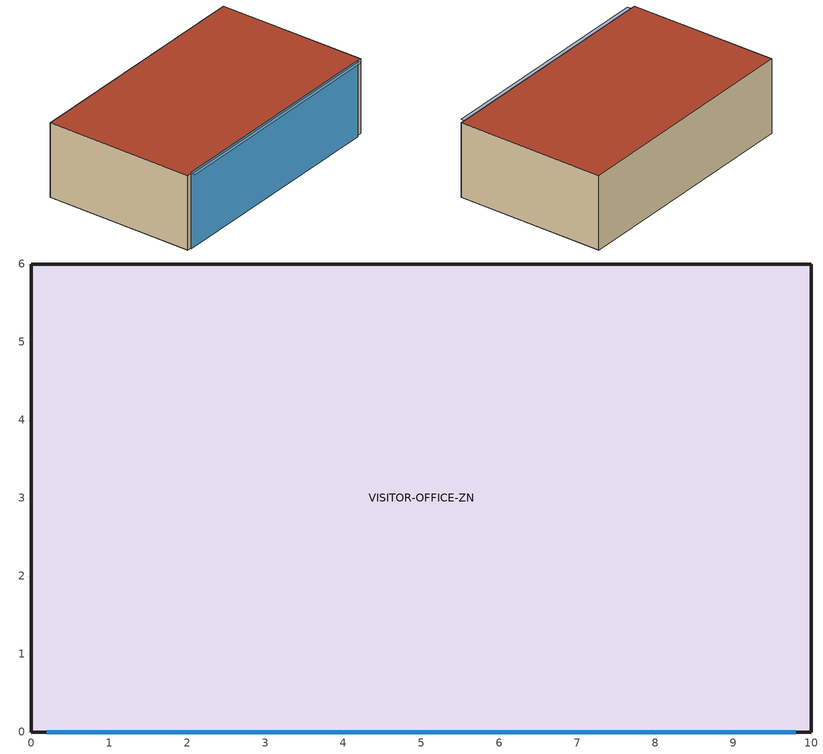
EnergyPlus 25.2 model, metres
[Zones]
VISITOR-OFFICE-ZN
 floor ground (FLOOR-CONSTRUCTION): 0,6 10,6 10,0 0,0 z0
 wall outside (WALL-CONSTRUCTION): 10,0 0,0 0,6 10,6 10,0 z0:3
 window (WINDOW-CONSTRUCTION): 9.8,0 0.2,0 z-0.05:3.05
 roof outside (ROOF-CONSTRUCTION): 0,0 10,0 10,6 0,6 z3
shading: 0.2,-0.14 9.8,-0.14 9.8,0 0.2,0 z3
[Building]
quant-cli-openstudio-task-01-ubuntu: North Axis {deg}=0; Terrain=Suburbs; Loads Convergence Tolerance Value {W}=0.04; Temperature Convergence Tolerance Value {deltaC}=0.4; Solar Distribution=FullExterior; Maximum Number of Warmup Days=25; Minimum Number of Warmup Days=6
[Site:Location]
Synthetic Test USA: Latitude {deg}=39; Longitude {deg}=-104; Time Zone {hr}=-7; Elevation {m}=1600
[Material] Roughness=Rough; Thermal Absorptance=0.9; Solar Absorptance=0.7; Visible Absorptance=0.7
Name | Thickness {m} | Conductivity {W/m-K} | Density {kg/m3} | Specific Heat {J/kg-K}
WALL-MAT | 0.099 | 0.045 | 1100 | 920
ROOF-MAT | 0.133 | 0.038 | 900 | 900
FLOOR-MAT | 0.18 | 1.2 | 1600 | 800
[WindowMaterial:SimpleGlazingSystem]
LOW-E-GLASS: U-Factor {W/m2-K}=3.1; Solar Heat Gain Coefficient=0.52; Visible Transmittance=0.62
[Construction]
WALL-CONSTRUCTION: WALL-MAT
ROOF-CONSTRUCTION: ROOF-MAT
FLOOR-CONSTRUCTION: FLOOR-MAT
WINDOW-CONSTRUCTION: LOW-E-GLASS
[HVACTemplate:Thermostat]
ENGIWORLD-THERMOSTAT: Heating Setpoint Schedule=HEATING-SP; Cooling Setpoint Schedule=COOLING-SP
[Zone]
VISITOR-OFFICE-ZN: Type=1; Multiplier=1; Ceiling Height {m}=3.2; Volume {m3}=autocalculate; Floor Area {m2}=autocalculate
[HVACTemplate:Zone:IdealLoadsAirSystem]
VISITOR-OFFICE-ZN: Template Thermostat=ENGIWORLD-THERMOSTAT; System Availability Schedule=ALWAYS-ON
[People]
VISITOR-OFFICE-PEOPLE: Zone or ZoneList or Space or SpaceList=VISITOR-OFFICE-ZN; Number of People Schedule=ALWAYS-ON; Number of People Calculation Method=People/Area; People per Floor Area {person/m2}=0.05; Fraction Radiant=0.3; Sensible Heat Fraction=autocalculate; Activity Level Schedule=ALWAYS-ON
[Lights]
VISITOR-OFFICE-LIGHTS: Zone or ZoneList or Space or SpaceList=VISITOR-OFFICE-ZN; Schedule=ALWAYS-ON; Design Level Calculation Method=Watts/Area; Watts per Floor Area {W/m2}=10; Return Air Fraction=0; Fraction Radiant=0.42; Fraction Visible=0.18; Fraction Replaceable=1
[ElectricEquipment]
VISITOR-OFFICE-EQUIPMENT: Zone or ZoneList or Space or SpaceList=VISITOR-OFFICE-ZN; Schedule=ALWAYS-ON; Design Level Calculation Method=Watts/Area; Watts per Floor Area {W/m2}=10.5; Fraction Latent=0; Fraction Radiant=0.3; Fraction Lost=0.2
[ZoneInfiltration:DesignFlowRate]
VISITOR-OFFICE-INFILTRATION: Zone or ZoneList or Space or SpaceList=VISITOR-OFFICE-ZN; Schedule=ALWAYS-ON; Design Flow Rate Calculation Method=AirChanges/Hour; Air Changes per Hour {1/hr}=0.62; Constant Term Coefficient=1; Temperature Term Coefficient=0; Velocity Term Coefficient=0; Velocity Squared Term Coefficient=0
[Daylighting:Controls]
VISITOR-OFFICE-DAYLIGHT-CONTROLS: Zone or Space=VISITOR-OFFICE-ZN; Daylighting Method=SplitFlux; Availability Schedule=ALWAYS-ON; Lighting Control Type=Continuous; Minimum Input Power Fraction for Continuous or ContinuousOff Dimming Control=0.3; Minimum Light Output Fraction for Continuous or ContinuousOff Dimming Control=0.2; Number of Stepped Control Steps=1; Probability Lighting will be Reset When Needed in Manual Stepped Control=1; Glare Calculation Daylighting Reference Point=VISITOR-OFFICE-DAYLIGHT-REF; Glare Calculation Azimuth Angle of View Direction Clockwise from Zone y-Axis {deg}=180; Maximum Allowable Discomfort Glare Index=22; Daylighting Reference Point Name 1=VISITOR-OFFICE-DAYLIGHT-REF; Fraction of Lights Controlled by Reference Point 1=0.1; Illuminance Setpoint at Reference Point 1 {lux}=500
[Schedule:Compact]
ALWAYS-ON: Through: 12/31, For: AllDays, Until: 24:00, 1
HEATING-SP: Through: 12/31, For: AllDays, Until: 24:00, 20
COOLING-SP: Through: 12/31, For: AllDays, Until: 24:00, 24
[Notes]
ENGIWORLD_OPTIMIZATION_METADATA_BEGIN
"case_id": "quant-cli-openstudio-task-01-ubuntu",
"design_variables": {
"cooling_setpoint_c": 24.0,
"daylight_control_fraction": 0.1,
"economizer_fraction": 0.2,
"equipment_w_per_m2": 10.5,
"exterior_wall_area_m2": 96.0,
"floor_area_m2": 60.0,
"heating_setpoint_c": 20.0,
"hvac_availability_fraction": 0.72,
"infiltration_ach": 0.62,
"lighting_w_per_m2": 10.0,
"occupied_hours_fraction": 0.42,
"orientation_deg": 0.0,
"people_density_m2": 0.05,
"precool_hours": 0.0,
"roof_r_value_m2k_w": 3.5,
"shade_ratio": 0.1,
"space_count": 1,
"thermal_mass_level": 0.35,
"thermal_zone_count": 1,
"ventilation_lps_per_person": 8.0,
"wall_r_value_m2k_w": 2.2,
"window_area_m2": 29.76,
"window_shgc": 0.52,
"window_u_value_w_m2k": 3.1,
"model_quantities": {
"exterior_wall_area_m2": 96.0,
"floor_area_m2": 60.0,
"space_count": 1,
"thermal_zone_count": 1,
"window_area_m2": 29.76,
"role": "baseline_seed",
"space_names": [
"VISITOR-OFFICE"
"thermal_zone_names": [
"VISITOR-OFFICE-ZN"
ENGIWORLD_OPTIMIZATION_METADATA_END
